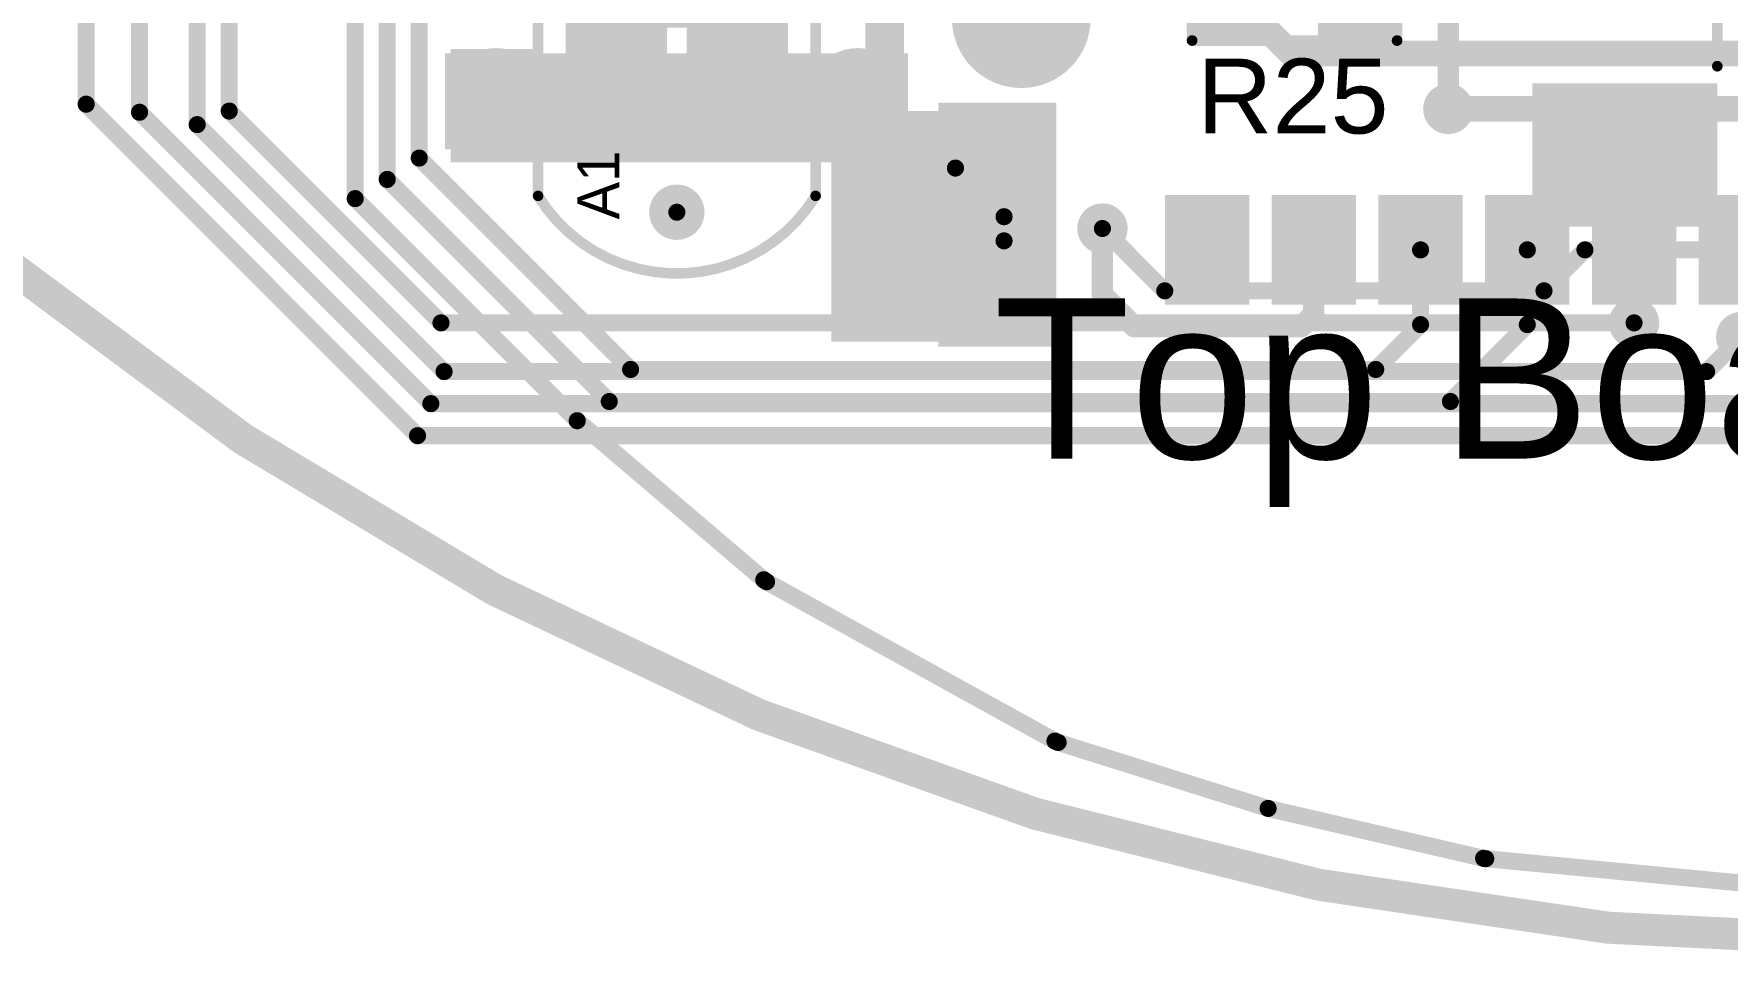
# Model space of a CAD drawing. Header units: millimetres. Extents: x -1.41 to 1.41, y -0.13 to 2.68.
# Drawn here: x -0.875 to -0.081, y -0.126 to 0.307 of the extents above; entities that cross this region are included whole.
import ezdxf

# ---------------------------------------------------------------- set-up
doc = ezdxf.new("R2010")
doc.units = ezdxf.units.MM
doc.header["$MEASUREMENT"] = 0
for name, color, linetype in [('BottomLayer', 5, 'Continuous'), ('BottomPaste', 16, 'Continuous'), ('BottomSolder', 6, 'Continuous'), ('Mechanical2', 216, 'Continuous'), ('MultiLayer', 9, 'Continuous'), ('PadHoleLayer', 156, 'Continuous'), ('TopLayer', 1, 'Continuous'), ('TopOverlay', 2, 'Continuous'), ('TopPaste', 8, 'Continuous'), ('TopSolder', 216, 'Continuous'), ('ViaHoleLayer', 16, 'Continuous')]:
    doc.layers.add(name, color=color, linetype=linetype)
doc.styles.add('Arial', font='arial.ttf', dxfattribs={"height": 0.2})

# ---------------------------------------------------------------- blocks, each defined once
blk = doc.blocks.new('TACTILE_SWITCH_13MM_ACTUATOR_8')
at = {"layer": 'TopLayer'}
for points in [[(-0.20669, 0.11811), (-0.12795, 0.11811), (-0.12795, 0.05906), (-0.20669, 0.05906)], [(0.12795, 0.11811), (0.20669, 0.11811), (0.20669, 0.05906), (0.12795, 0.05906)], [(-0.20669, -0.05906), (-0.12795, -0.05906), (-0.12795, -0.11811), (-0.20669, -0.11811)], [(0.12795, -0.05906), (0.20669, -0.05906), (0.20669, -0.11811), (0.12795, -0.11811)]]:
    blk.add_hatch(color=1, dxfattribs=at).paths.add_polyline_path(points)
at = {"layer": 'TopPaste'}
for points in [[(-0.20669, 0.11811), (-0.12795, 0.11811), (-0.12795, 0.05906), (-0.20669, 0.05906)], [(0.12795, 0.11811), (0.20669, 0.11811), (0.20669, 0.05906), (0.12795, 0.05906)], [(-0.20669, -0.05906), (-0.12795, -0.05906), (-0.12795, -0.11811), (-0.20669, -0.11811)], [(0.12795, -0.05906), (0.20669, -0.05906), (0.20669, -0.11811), (0.12795, -0.11811)]]:
    blk.add_hatch(color=8, dxfattribs=at).paths.add_polyline_path(points)
at = {"layer": 'TopSolder'}
for points in [[(-0.21069, 0.12211), (-0.12395, 0.12211), (-0.12395, 0.05506), (-0.21069, 0.05506)], [(0.12395, 0.12211), (0.21069, 0.12211), (0.21069, 0.05506), (0.12395, 0.05506)], [(-0.21069, -0.05506), (-0.12395, -0.05506), (-0.12395, -0.12211), (-0.21069, -0.12211)], [(0.12395, -0.05506), (0.21069, -0.05506), (0.21069, -0.12211), (0.12395, -0.12211)]]:
    blk.add_hatch(color=216, dxfattribs=at).paths.add_polyline_path(points)
at = {"layer": 'TopOverlay', "const_width": 0.005}
for points in [[(0.094, 0.121), (-0.09, 0.121)], [(-0.124, 0.047), (-0.124, -0.047)], [(0.124, 0.047), (0.124, -0.047)], [(0.094, -0.121), (-0.09, -0.121)]]:
    blk.add_lwpolyline(points, dxfattribs=at)
at = {"layer": 'TopOverlay', "const_width": 0.0025}
for points in [[(-0.09125, 0.121, 1), (-0.08875, 0.121, 1)], [(0.09275, 0.121, 1), (0.09525, 0.121, 1)], [(-0.12525, 0.047, 1), (-0.12275, 0.047, 1)], [(0.12275, 0.047, 1), (0.12525, 0.047, 1)], [(-0.12525, -0.047, 1), (-0.12275, -0.047, 1)], [(0.12275, -0.047, 1), (0.12525, -0.047, 1)], [(-0.09125, -0.121, 1), (-0.08875, -0.121, 1)], [(0.09275, -0.121, 1), (0.09525, -0.121, 1)]]:
    blk.add_lwpolyline(points, format="xyb", close=True, dxfattribs=at)
blk = doc.blocks.new('RES0603_9')
at = {"layer": 'TopLayer'}
for points in [[(-0.015, 0.0175), (-0.015, -0.0175), (-0.045, -0.0175), (-0.045, 0.0175)], [(0.045, 0.0175), (0.045, -0.0175), (0.015, -0.0175), (0.015, 0.0175)]]:
    blk.add_hatch(color=1, dxfattribs=at).paths.add_polyline_path(points)
at = {"layer": 'TopPaste'}
for points in [[(-0.015, 0.0175), (-0.015, -0.0175), (-0.045, -0.0175), (-0.045, 0.0175)], [(0.045, 0.0175), (0.045, -0.0175), (0.015, -0.0175), (0.015, 0.0175)]]:
    blk.add_hatch(color=8, dxfattribs=at).paths.add_polyline_path(points)
at = {"layer": 'TopSolder'}
for points in [[(-0.011, 0.0215), (-0.011, -0.0215), (-0.049, -0.0215), (-0.049, 0.0215)], [(0.049, 0.0215), (0.049, -0.0215), (0.011, -0.0215), (0.011, 0.0215)]]:
    blk.add_hatch(color=216, dxfattribs=at).paths.add_polyline_path(points)
at = {"layer": 'TopOverlay', "const_width": 0.005}
for points in [[(0.048, 0.021), (-0.048, 0.021)], [(-0.048, 0.021), (-0.048, -0.021)], [(0.048, 0.021), (0.048, -0.021)], [(0.048, -0.021), (-0.048, -0.021)]]:
    blk.add_lwpolyline(points, dxfattribs=at)
at = {"layer": 'TopOverlay', "const_width": 0.0025}
for points in [[(-0.04925, 0.021, 1), (-0.04675, 0.021, 1)], [(-0.04925, 0.021, 1), (-0.04675, 0.021, 1)], [(0.04675, 0.021, 1), (0.04925, 0.021, 1)], [(0.04675, 0.021, 1), (0.04925, 0.021, 1)], [(-0.04925, -0.021, 1), (-0.04675, -0.021, 1)], [(-0.04925, -0.021, 1), (-0.04675, -0.021, 1)], [(0.04675, -0.021, 1), (0.04925, -0.021, 1)], [(0.04675, -0.021, 1), (0.04925, -0.021, 1)]]:
    blk.add_lwpolyline(points, format="xyb", close=True, dxfattribs=at)
blk = doc.blocks.new('MC_318FB_44')
at = {"layer": 'BottomLayer'}
h = blk.add_hatch(color=5, dxfattribs=at)
edge = h.paths.add_edge_path()
edge.add_arc((-0.09449, 0.08465), 0.01969, 0, 360)
h = blk.add_hatch(color=5, dxfattribs=at)
edge = h.paths.add_edge_path()
edge.add_arc((0.09449, 0.08465), 0.01969, 0, 360)
h = blk.add_hatch(color=5, dxfattribs=at)
edge = h.paths.add_edge_path()
edge.add_arc((-0.09449, -0.08465), 0.01969, 0, 360)
h = blk.add_hatch(color=5, dxfattribs=at)
edge = h.paths.add_edge_path()
edge.add_arc((0.09449, -0.08465), 0.01969, 0, 360)
at = {"layer": 'BottomSolder'}
h = blk.add_hatch(color=6, dxfattribs=at)
edge = h.paths.add_edge_path()
edge.add_arc((-0.09449, 0.08465), 0.02369, 0, 360)
h = blk.add_hatch(color=6, dxfattribs=at)
edge = h.paths.add_edge_path()
edge.add_arc((0.09449, 0.08465), 0.02369, 0, 360)
h = blk.add_hatch(color=6, dxfattribs=at)
edge = h.paths.add_edge_path()
edge.add_arc((-0.14764, 0), 0.004, 0, 360)
h = blk.add_hatch(color=6, dxfattribs=at)
edge = h.paths.add_edge_path()
edge.add_arc((0.14764, 0), 0.004, 0, 360)
h = blk.add_hatch(color=6, dxfattribs=at)
edge = h.paths.add_edge_path()
edge.add_arc((-0.09449, -0.08465), 0.02369, 0, 360)
h = blk.add_hatch(color=6, dxfattribs=at)
edge = h.paths.add_edge_path()
edge.add_arc((0.09449, -0.08465), 0.02369, 0, 360)
at = {"layer": 'MultiLayer'}
h = blk.add_hatch(color=9, dxfattribs=at)
edge = h.paths.add_edge_path()
edge.add_arc((-0.09449, 0.08465), 0.01969, 0, 360)
h = blk.add_hatch(color=9, dxfattribs=at)
edge = h.paths.add_edge_path()
edge.add_arc((0.09449, 0.08465), 0.01969, 0, 360)
h = blk.add_hatch(color=9, dxfattribs=at)
edge = h.paths.add_edge_path()
edge.add_arc((-0.09449, -0.08465), 0.01969, 0, 360)
h = blk.add_hatch(color=9, dxfattribs=at)
edge = h.paths.add_edge_path()
edge.add_arc((0.09449, -0.08465), 0.01969, 0, 360)
at = {"layer": 'PadHoleLayer'}
h = blk.add_hatch(color=156, dxfattribs=at)
edge = h.paths.add_edge_path()
edge.add_arc((-0.09449, 0.08465), 0.01378, 0, 360)
h = blk.add_hatch(color=156, dxfattribs=at)
edge = h.paths.add_edge_path()
edge.add_arc((0.09449, 0.08465), 0.01378, 0, 360)
h = blk.add_hatch(color=156, dxfattribs=at)
edge = h.paths.add_edge_path()
edge.add_arc((-0.14764, 0), 0.01299, 0, 360)
h = blk.add_hatch(color=156, dxfattribs=at)
edge = h.paths.add_edge_path()
edge.add_arc((0.13937, 0), 0.01142, 90, 270)
edge.add_line((0.13937, -0.01142), (0.15591, -0.01142))
edge.add_arc((0.15591, 0), 0.01142, 270, 450)
edge.add_line((0.15591, 0.01142), (0.13937, 0.01142))
h = blk.add_hatch(color=156, dxfattribs=at)
edge = h.paths.add_edge_path()
edge.add_arc((-0.09449, -0.08465), 0.01378, 0, 360)
h = blk.add_hatch(color=156, dxfattribs=at)
edge = h.paths.add_edge_path()
edge.add_arc((0.09449, -0.08465), 0.01378, 0, 360)
at = {"layer": 'TopLayer'}
h = blk.add_hatch(color=1, dxfattribs=at)
edge = h.paths.add_edge_path()
edge.add_arc((-0.09449, 0.08465), 0.01969, 0, 360)
h = blk.add_hatch(color=1, dxfattribs=at)
edge = h.paths.add_edge_path()
edge.add_arc((0.09449, 0.08465), 0.01969, 0, 360)
for points in [[(-0.11417, 0.04803), (-0.10236, 0.04803), (-0.10236, 0.00866), (-0.11417, 0.00866)], [(-0.09449, 0.04803), (-0.08268, 0.04803), (-0.08268, 0.00866), (-0.09449, 0.00866)], [(-0.0748, 0.04803), (-0.06299, 0.04803), (-0.06299, 0.00866), (-0.0748, 0.00866)], [(-0.05512, 0.04803), (-0.04331, 0.04803), (-0.04331, 0.00866), (-0.05512, 0.00866)], [(-0.03543, 0.04803), (-0.02362, 0.04803), (-0.02362, 0.00866), (-0.03543, 0.00866)], [(-0.01575, 0.04803), (-0.00394, 0.04803), (-0.00394, 0.00866), (-0.01575, 0.00866)], [(0.00394, 0.04803), (0.01575, 0.04803), (0.01575, 0.00866), (0.00394, 0.00866)], [(0.02362, 0.04803), (0.03543, 0.04803), (0.03543, 0.00866), (0.02362, 0.00866)], [(0.04331, 0.04803), (0.05512, 0.04803), (0.05512, 0.00866), (0.04331, 0.00866)], [(0.06299, 0.04803), (0.0748, 0.04803), (0.0748, 0.00866), (0.06299, 0.00866)], [(0.08268, 0.04803), (0.09449, 0.04803), (0.09449, 0.00866), (0.08268, 0.00866)], [(0.10236, 0.04803), (0.11417, 0.04803), (0.11417, 0.00866), (0.10236, 0.00866)], [(-0.11417, -0.00866), (-0.10236, -0.00866), (-0.10236, -0.04803), (-0.11417, -0.04803)], [(-0.09449, -0.00866), (-0.08268, -0.00866), (-0.08268, -0.04803), (-0.09449, -0.04803)], [(-0.0748, -0.00866), (-0.06299, -0.00866), (-0.06299, -0.04803), (-0.0748, -0.04803)], [(-0.05512, -0.00866), (-0.04331, -0.00866), (-0.04331, -0.04803), (-0.05512, -0.04803)], [(-0.03543, -0.00866), (-0.02362, -0.00866), (-0.02362, -0.04803), (-0.03543, -0.04803)], [(-0.01575, -0.00866), (-0.00394, -0.00866), (-0.00394, -0.04803), (-0.01575, -0.04803)], [(0.00394, -0.00866), (0.01575, -0.00866), (0.01575, -0.04803), (0.00394, -0.04803)], [(0.02362, -0.00866), (0.03543, -0.00866), (0.03543, -0.04803), (0.02362, -0.04803)], [(0.04331, -0.00866), (0.05512, -0.00866), (0.05512, -0.04803), (0.04331, -0.04803)], [(0.06299, -0.00866), (0.0748, -0.00866), (0.0748, -0.04803), (0.06299, -0.04803)], [(0.08268, -0.00866), (0.09449, -0.00866), (0.09449, -0.04803), (0.08268, -0.04803)], [(0.10236, -0.00866), (0.11417, -0.00866), (0.11417, -0.04803), (0.10236, -0.04803)]]:
    blk.add_hatch(color=1, dxfattribs=at).paths.add_polyline_path(points)
h = blk.add_hatch(color=1, dxfattribs=at)
edge = h.paths.add_edge_path()
edge.add_arc((-0.09449, -0.08465), 0.01969, 0, 360)
h = blk.add_hatch(color=1, dxfattribs=at)
edge = h.paths.add_edge_path()
edge.add_arc((0.09449, -0.08465), 0.01969, 0, 360)
at = {"layer": 'TopPaste'}
for points in [[(-0.11417, 0.04803), (-0.10236, 0.04803), (-0.10236, 0.00866), (-0.11417, 0.00866)], [(-0.09449, 0.04803), (-0.08268, 0.04803), (-0.08268, 0.00866), (-0.09449, 0.00866)], [(-0.0748, 0.04803), (-0.06299, 0.04803), (-0.06299, 0.00866), (-0.0748, 0.00866)], [(-0.05512, 0.04803), (-0.04331, 0.04803), (-0.04331, 0.00866), (-0.05512, 0.00866)], [(-0.03543, 0.04803), (-0.02362, 0.04803), (-0.02362, 0.00866), (-0.03543, 0.00866)], [(-0.01575, 0.04803), (-0.00394, 0.04803), (-0.00394, 0.00866), (-0.01575, 0.00866)], [(0.00394, 0.04803), (0.01575, 0.04803), (0.01575, 0.00866), (0.00394, 0.00866)], [(0.02362, 0.04803), (0.03543, 0.04803), (0.03543, 0.00866), (0.02362, 0.00866)], [(0.04331, 0.04803), (0.05512, 0.04803), (0.05512, 0.00866), (0.04331, 0.00866)], [(0.06299, 0.04803), (0.0748, 0.04803), (0.0748, 0.00866), (0.06299, 0.00866)], [(0.08268, 0.04803), (0.09449, 0.04803), (0.09449, 0.00866), (0.08268, 0.00866)], [(0.10236, 0.04803), (0.11417, 0.04803), (0.11417, 0.00866), (0.10236, 0.00866)], [(-0.11417, -0.00866), (-0.10236, -0.00866), (-0.10236, -0.04803), (-0.11417, -0.04803)], [(-0.09449, -0.00866), (-0.08268, -0.00866), (-0.08268, -0.04803), (-0.09449, -0.04803)], [(-0.0748, -0.00866), (-0.06299, -0.00866), (-0.06299, -0.04803), (-0.0748, -0.04803)], [(-0.05512, -0.00866), (-0.04331, -0.00866), (-0.04331, -0.04803), (-0.05512, -0.04803)], [(-0.03543, -0.00866), (-0.02362, -0.00866), (-0.02362, -0.04803), (-0.03543, -0.04803)], [(-0.01575, -0.00866), (-0.00394, -0.00866), (-0.00394, -0.04803), (-0.01575, -0.04803)], [(0.00394, -0.00866), (0.01575, -0.00866), (0.01575, -0.04803), (0.00394, -0.04803)], [(0.02362, -0.00866), (0.03543, -0.00866), (0.03543, -0.04803), (0.02362, -0.04803)], [(0.04331, -0.00866), (0.05512, -0.00866), (0.05512, -0.04803), (0.04331, -0.04803)], [(0.06299, -0.00866), (0.0748, -0.00866), (0.0748, -0.04803), (0.06299, -0.04803)], [(0.08268, -0.00866), (0.09449, -0.00866), (0.09449, -0.04803), (0.08268, -0.04803)], [(0.10236, -0.00866), (0.11417, -0.00866), (0.11417, -0.04803), (0.10236, -0.04803)]]:
    blk.add_hatch(color=8, dxfattribs=at).paths.add_polyline_path(points)
at = {"layer": 'TopSolder'}
h = blk.add_hatch(color=216, dxfattribs=at)
edge = h.paths.add_edge_path()
edge.add_arc((-0.09449, 0.08465), 0.02369, 0, 360)
h = blk.add_hatch(color=216, dxfattribs=at)
edge = h.paths.add_edge_path()
edge.add_arc((0.09449, 0.08465), 0.02369, 0, 360)
for points in [[(-0.11817, 0.05203), (-0.09836, 0.05203), (-0.09836, 0.00466), (-0.11817, 0.00466)], [(-0.09849, 0.05203), (-0.07868, 0.05203), (-0.07868, 0.00466), (-0.09849, 0.00466)], [(-0.0788, 0.05203), (-0.05899, 0.05203), (-0.05899, 0.00466), (-0.0788, 0.00466)], [(-0.05912, 0.05203), (-0.03931, 0.05203), (-0.03931, 0.00466), (-0.05912, 0.00466)], [(-0.03943, 0.05203), (-0.01962, 0.05203), (-0.01962, 0.00466), (-0.03943, 0.00466)], [(-0.01975, 0.05203), (0.00006, 0.05203), (0.00006, 0.00466), (-0.01975, 0.00466)], [(-0.00006, 0.05203), (0.01975, 0.05203), (0.01975, 0.00466), (-0.00006, 0.00466)], [(0.01962, 0.05203), (0.03943, 0.05203), (0.03943, 0.00466), (0.01962, 0.00466)], [(0.03931, 0.05203), (0.05912, 0.05203), (0.05912, 0.00466), (0.03931, 0.00466)], [(0.05899, 0.05203), (0.0788, 0.05203), (0.0788, 0.00466), (0.05899, 0.00466)], [(0.07868, 0.05203), (0.09849, 0.05203), (0.09849, 0.00466), (0.07868, 0.00466)], [(0.09836, 0.05203), (0.11817, 0.05203), (0.11817, 0.00466), (0.09836, 0.00466)], [(-0.11817, -0.00466), (-0.09836, -0.00466), (-0.09836, -0.05203), (-0.11817, -0.05203)], [(-0.09849, -0.00466), (-0.07868, -0.00466), (-0.07868, -0.05203), (-0.09849, -0.05203)], [(-0.0788, -0.00466), (-0.05899, -0.00466), (-0.05899, -0.05203), (-0.0788, -0.05203)], [(-0.05912, -0.00466), (-0.03931, -0.00466), (-0.03931, -0.05203), (-0.05912, -0.05203)], [(-0.03943, -0.00466), (-0.01962, -0.00466), (-0.01962, -0.05203), (-0.03943, -0.05203)], [(-0.01975, -0.00466), (0.00006, -0.00466), (0.00006, -0.05203), (-0.01975, -0.05203)], [(-0.00006, -0.00466), (0.01975, -0.00466), (0.01975, -0.05203), (-0.00006, -0.05203)], [(0.01962, -0.00466), (0.03943, -0.00466), (0.03943, -0.05203), (0.01962, -0.05203)], [(0.03931, -0.00466), (0.05912, -0.00466), (0.05912, -0.05203), (0.03931, -0.05203)], [(0.05899, -0.00466), (0.0788, -0.00466), (0.0788, -0.05203), (0.05899, -0.05203)], [(0.07868, -0.00466), (0.09849, -0.00466), (0.09849, -0.05203), (0.07868, -0.05203)], [(0.09836, -0.00466), (0.11817, -0.00466), (0.11817, -0.05203), (0.09836, -0.05203)]]:
    blk.add_hatch(color=216, dxfattribs=at).paths.add_polyline_path(points)
h = blk.add_hatch(color=216, dxfattribs=at)
edge = h.paths.add_edge_path()
edge.add_arc((-0.14764, 0), 0.004, 0, 360)
h = blk.add_hatch(color=216, dxfattribs=at)
edge = h.paths.add_edge_path()
edge.add_arc((0.14764, 0), 0.004, 0, 360)
h = blk.add_hatch(color=216, dxfattribs=at)
edge = h.paths.add_edge_path()
edge.add_arc((-0.09449, -0.08465), 0.02369, 0, 360)
h = blk.add_hatch(color=216, dxfattribs=at)
edge = h.paths.add_edge_path()
edge.add_arc((0.09449, -0.08465), 0.02369, 0, 360)
at = {"layer": 'TopOverlay', "const_width": 0.00492}
for points in [[(-0.14, -0.065, -0.558791), (-0.14, 0.065)], [(0.145, 0.065, -0.523952), (0.145, -0.065)]]:
    blk.add_lwpolyline(points, format="xyb", dxfattribs=at)
for points in [[(-0.14, 0.06501), (0.145, 0.06501)], [(-0.14, -0.06499), (0.145, -0.06499)]]:
    blk.add_lwpolyline(points, dxfattribs=at)
at = {"layer": 'TopOverlay', "const_width": 0.00246}
for points in [[(-0.14123, 0.06501, 1), (-0.13877, 0.06501, 1)], [(-0.14123, 0.065, 1), (-0.13877, 0.065, 1)], [(0.14377, 0.06501, 1), (0.14623, 0.06501, 1)], [(0.14377, 0.065, 1), (0.14623, 0.065, 1)], [(-0.14123, -0.06499, 1), (-0.13877, -0.06499, 1)], [(-0.14123, -0.065, 1), (-0.13877, -0.065, 1)], [(0.14377, -0.06499, 1), (0.14623, -0.06499, 1)], [(0.14377, -0.065, 1), (0.14623, -0.065, 1)]]:
    blk.add_lwpolyline(points, format="xyb", close=True, dxfattribs=at)
at = {"layer": 'TopOverlay'}
for s, p in [('A1', (-0.151, 0.027)), ('B1', (0.126, -0.04))]:
    blk.add_text(s, height=0.019685, dxfattribs=at).set_placement(p)
blk = doc.blocks.new('M55_7012642R_B_124')
at = {"layer": 'BottomLayer'}
for points in [[(0.37461, 0.14961), (0.42185, 0.14961), (0.42185, 0.04331), (0.37461, 0.04331)], [(0.06575, 0.08661), (0.03425, 0.08661), (0.03425, 0.12992), (0.06575, 0.12992)], [(0.11575, 0.08661), (0.08425, 0.08661), (0.08425, 0.12992), (0.11575, 0.12992)], [(0.16575, 0.08661), (0.13425, 0.08661), (0.13425, 0.12992), (0.16575, 0.12992)], [(0.21575, 0.08661), (0.18425, 0.08661), (0.18425, 0.12992), (0.21575, 0.12992)], [(0.26575, 0.08661), (0.23425, 0.08661), (0.23425, 0.12992), (0.26575, 0.12992)], [(0.31575, 0.08661), (0.28425, 0.08661), (0.28425, 0.12992), (0.31575, 0.12992)]]:
    blk.add_hatch(color=5, dxfattribs=at).paths.add_polyline_path(points)
at = {"layer": 'BottomPaste'}
for points in [[(0.37461, 0.14961), (0.42185, 0.14961), (0.42185, 0.04331), (0.37461, 0.04331)], [(0.06575, 0.08661), (0.03425, 0.08661), (0.03425, 0.12992), (0.06575, 0.12992)], [(0.11575, 0.08661), (0.08425, 0.08661), (0.08425, 0.12992), (0.11575, 0.12992)], [(0.16575, 0.08661), (0.13425, 0.08661), (0.13425, 0.12992), (0.16575, 0.12992)], [(0.21575, 0.08661), (0.18425, 0.08661), (0.18425, 0.12992), (0.21575, 0.12992)], [(0.26575, 0.08661), (0.23425, 0.08661), (0.23425, 0.12992), (0.26575, 0.12992)], [(0.31575, 0.08661), (0.28425, 0.08661), (0.28425, 0.12992), (0.31575, 0.12992)]]:
    blk.add_hatch(color=16, dxfattribs=at).paths.add_polyline_path(points)
at = {"layer": 'BottomSolder'}
for points in [[(0.37061, 0.15361), (0.42585, 0.15361), (0.42585, 0.03931), (0.37061, 0.03931)], [(0.06975, 0.08261), (0.03025, 0.08261), (0.03025, 0.13392), (0.06975, 0.13392)], [(0.11975, 0.08261), (0.08025, 0.08261), (0.08025, 0.13392), (0.11975, 0.13392)], [(0.16975, 0.08261), (0.13025, 0.08261), (0.13025, 0.13392), (0.16975, 0.13392)], [(0.21975, 0.08261), (0.18025, 0.08261), (0.18025, 0.13392), (0.21975, 0.13392)], [(0.26975, 0.08261), (0.23025, 0.08261), (0.23025, 0.13392), (0.26975, 0.13392)], [(0.31975, 0.08261), (0.28025, 0.08261), (0.28025, 0.13392), (0.31975, 0.13392)]]:
    blk.add_hatch(color=6, dxfattribs=at).paths.add_polyline_path(points)
at = {"layer": 'PadHoleLayer'}
h = blk.add_hatch(color=156, dxfattribs=at)
edge = h.paths.add_edge_path()
edge.add_arc((0.38701, 0), 0.03248, 0, 360)
blk = doc.blocks.new('RES0603_B_134')
at = {"layer": 'BottomLayer'}
for points in [[(-0.045, -0.0175), (-0.045, 0.0175), (-0.015, 0.0175), (-0.015, -0.0175)], [(0.015, -0.0175), (0.015, 0.0175), (0.045, 0.0175), (0.045, -0.0175)]]:
    blk.add_hatch(color=5, dxfattribs=at).paths.add_polyline_path(points)
at = {"layer": 'BottomPaste'}
for points in [[(-0.045, -0.0175), (-0.045, 0.0175), (-0.015, 0.0175), (-0.015, -0.0175)], [(0.015, -0.0175), (0.015, 0.0175), (0.045, 0.0175), (0.045, -0.0175)]]:
    blk.add_hatch(color=16, dxfattribs=at).paths.add_polyline_path(points)
at = {"layer": 'BottomSolder'}
for points in [[(-0.049, -0.0215), (-0.049, 0.0215), (-0.011, 0.0215), (-0.011, -0.0215)], [(0.011, -0.0215), (0.011, 0.0215), (0.049, 0.0215), (0.049, -0.0215)]]:
    blk.add_hatch(color=6, dxfattribs=at).paths.add_polyline_path(points)

msp = doc.modelspace()

# ---------------------------------------------------------------- hatches: boundary and pattern name
at = {"layer": 'BottomLayer'}
for points in [[(-0.682, 0.253), (-0.465, 0.253), (-0.465, 0.298), (-0.682, 0.298)], [(-0.476, 0.163), (-0.4, 0.163), (-0.4, 0.271), (-0.476, 0.271)], [(-0.501, 0.163), (-0.466, 0.163), (-0.466, 0.255), (-0.501, 0.255)]]:
    msp.add_hatch(color=5, dxfattribs=at).paths.add_polyline_path(points)
h = msp.add_hatch(color=5, dxfattribs=at)
edge = h.paths.add_edge_path()
edge.add_arc((-0.212, 0.272), 0.01181, 0, 360)
h = msp.add_hatch(color=5, dxfattribs=at)
edge = h.paths.add_edge_path()
edge.add_arc((-0.374, 0.216), 0.01181, 0, 360)
h = msp.add_hatch(color=5, dxfattribs=at)
edge = h.paths.add_edge_path()
edge.add_arc((-0.326, 0.21), 0.01181, 0, 360)
h = msp.add_hatch(color=5, dxfattribs=at)
edge = h.paths.add_edge_path()
edge.add_arc((-0.125, 0.17181), 0.01181, 0, 360)
h = msp.add_hatch(color=5, dxfattribs=at)
edge = h.paths.add_edge_path()
edge.add_arc((-0.07481, 0.16519), 0.01181, 0, 360)
at = {"layer": 'BottomSolder'}
h = msp.add_hatch(color=6, dxfattribs=at)
edge = h.paths.add_edge_path()
edge.add_arc((-0.212, 0.272), 0.00591, 0, 360)
h = msp.add_hatch(color=6, dxfattribs=at)
edge = h.paths.add_edge_path()
edge.add_arc((-0.374, 0.216), 0.00591, 0, 360)
h = msp.add_hatch(color=6, dxfattribs=at)
edge = h.paths.add_edge_path()
edge.add_arc((-0.326, 0.21), 0.00591, 0, 360)
h = msp.add_hatch(color=6, dxfattribs=at)
edge = h.paths.add_edge_path()
edge.add_arc((-0.125, 0.17181), 0.00591, 0, 360)
at = {"layer": 'TopLayer'}
for points in [[(-0.67929, 0.247), (-0.63829, 0.247), (-0.63829, 0.3), (-0.67929, 0.3)], [(-0.676, 0.247), (-0.63829, 0.247), (-0.63829, 0.298), (-0.676, 0.298)], [(-0.51, 0.251), (-0.469, 0.251), (-0.469, 0.298), (-0.51, 0.298)], [(-0.676, 0.247), (-0.469, 0.247), (-0.469, 0.269), (-0.676, 0.269)]]:
    msp.add_hatch(color=1, dxfattribs=at).paths.add_polyline_path(points)
h = msp.add_hatch(color=1, dxfattribs=at)
edge = h.paths.add_edge_path()
edge.add_arc((-0.212, 0.272), 0.01181, 0, 360)
h = msp.add_hatch(color=1, dxfattribs=at)
edge = h.paths.add_edge_path()
edge.add_arc((-0.374, 0.216), 0.01181, 0, 360)
h = msp.add_hatch(color=1, dxfattribs=at)
edge = h.paths.add_edge_path()
edge.add_arc((-0.326, 0.21), 0.01181, 0, 360)
h = msp.add_hatch(color=1, dxfattribs=at)
edge = h.paths.add_edge_path()
edge.add_arc((-0.125, 0.17181), 0.01181, 0, 360)
h = msp.add_hatch(color=1, dxfattribs=at)
edge = h.paths.add_edge_path()
edge.add_arc((-0.07481, 0.16519), 0.01181, 0, 360)
at = {"layer": 'TopSolder'}
h = msp.add_hatch(color=216, dxfattribs=at)
edge = h.paths.add_edge_path()
edge.add_arc((-0.212, 0.272), 0.00591, 0, 360)
h = msp.add_hatch(color=216, dxfattribs=at)
edge = h.paths.add_edge_path()
edge.add_arc((-0.374, 0.216), 0.00591, 0, 360)
h = msp.add_hatch(color=216, dxfattribs=at)
edge = h.paths.add_edge_path()
edge.add_arc((-0.326, 0.21), 0.00591, 0, 360)
h = msp.add_hatch(color=216, dxfattribs=at)
edge = h.paths.add_edge_path()
edge.add_arc((-0.125, 0.17181), 0.00591, 0, 360)
at = {"layer": 'ViaHoleLayer'}
h = msp.add_hatch(color=16, dxfattribs=at)
edge = h.paths.add_edge_path()
edge.add_arc((-0.212, 0.272), 0.00591, 0, 360)
h = msp.add_hatch(color=16, dxfattribs=at)
edge = h.paths.add_edge_path()
edge.add_arc((-0.374, 0.216), 0.00591, 0, 360)
h = msp.add_hatch(color=16, dxfattribs=at)
edge = h.paths.add_edge_path()
edge.add_arc((-0.326, 0.21), 0.00591, 0, 360)
h = msp.add_hatch(color=16, dxfattribs=at)
edge = h.paths.add_edge_path()
edge.add_arc((-0.125, 0.17181), 0.00591, 0, 360)

# ---------------------------------------------------------------- linework, layer by layer
at = {"layer": 'BottomLayer'}
for points, const_width in [([(-0.724, 0.23), (-0.724, 0.62)], 0.008), ([(-0.368, 0.38025), (-0.28575, 0.298)], 0.012), ([(-0.709, 0.239), (-0.709, 0.371)], 0.008), ([(-0.476, 0.292), (-0.476, 0.334)], 0.018), ([(-0.694, 0.249), (-0.694, 0.322)], 0.008), ([(-0.28575, 0.298), (0.123, 0.298)], 0.012), ([(-0.212, 0.272), (0.254, 0.272)], 0.012), ([(-0.694, 0.249), (-0.595, 0.15)], 0.008), ([(-0.44285, 0.2443), (-0.42009, 0.22153)], 0.008), ([(-0.709, 0.239), (-0.605, 0.135)], 0.008), ([(-0.724, 0.23), (-0.62, 0.126)], 0.008), ([(-0.42009, 0.21022), (-0.42009, 0.22153)], 0.008), ([(-0.374, 0.185), (-0.374, 0.216)], 0.01), ([(-0.275, 0.17586), (-0.275, 0.20599)], 0.01), ([(-0.225, 0.171), (-0.225, 0.20599)], 0.008), ([(-0.175, 0.171), (-0.175, 0.20599)], 0.008), ([(-0.125, 0.17181), (-0.125, 0.20599)], 0.012), ([(-0.374, 0.185), (-0.359, 0.17)], 0.01), ([(-0.359, 0.17), (-0.28086, 0.17)], 0.01), ([(-0.28086, 0.17), (-0.275, 0.17586)], 0.01), ([(-0.246, 0.15), (-0.225, 0.171)], 0.008), ([(-0.211, 0.135), (-0.175, 0.171)], 0.008), ([(-0.595, 0.15), (-0.246, 0.15)], 0.008), ([(-0.605, 0.135), (-0.211, 0.135)], 0.008), ([(-0.62, 0.126), (-0.53261, 0.05152)], 0.008), ([(-0.53261, 0.05152), (-0.53259, 0.0515)], 0.008), ([(-0.53132, 0.05063), (-0.39623, -0.02397)], 0.008), ([(-0.39623, -0.02397), (-0.39621, -0.02398)], 0.008), ([(-0.39474, -0.02461), (-0.29641, -0.05552)], 0.008), ([(-0.29641, -0.05552), (-0.19548, -0.07889)], 0.008), ([(-0.19451, -0.07905), (-0.19447, -0.07905)], 0.008), ([(-0.19447, -0.07905), (-0.03758, -0.094)], 0.008)]:
    msp.add_lwpolyline(points, dxfattribs=dict(at, const_width=const_width))
for points, const_width in [([(-0.28875, 0.298, 1), (-0.28275, 0.298, 1)], 0.006), ([(-0.28875, 0.298, 1), (-0.28275, 0.298, 1)], 0.006), ([(-0.4805, 0.292, 1), (-0.4715, 0.292, 1)], 0.009), ([(-0.215, 0.272, 1), (-0.209, 0.272, 1)], 0.006), ([(-0.696, 0.249, 1), (-0.692, 0.249, 1)], 0.004), ([(-0.696, 0.249, 1), (-0.692, 0.249, 1)], 0.004), ([(-0.44485, 0.2443, 1), (-0.44085, 0.2443, 1)], 0.004), ([(-0.711, 0.239, 1), (-0.707, 0.239, 1)], 0.004), ([(-0.711, 0.239, 1), (-0.707, 0.239, 1)], 0.004), ([(-0.726, 0.23, 1), (-0.722, 0.23, 1)], 0.004), ([(-0.726, 0.23, 1), (-0.722, 0.23, 1)], 0.004), ([(-0.42209, 0.22153, 1), (-0.41809, 0.22153, 1)], 0.004), ([(-0.42209, 0.22153, 1), (-0.41809, 0.22153, 1)], 0.004), ([(-0.42209, 0.21022, 1), (-0.41809, 0.21022, 1)], 0.004), ([(-0.3765, 0.216, 1), (-0.3715, 0.216, 1)], 0.005), ([(-0.2775, 0.20599, 1), (-0.2725, 0.20599, 1)], 0.005), ([(-0.227, 0.20599, 1), (-0.223, 0.20599, 1)], 0.004), ([(-0.177, 0.20599, 1), (-0.173, 0.20599, 1)], 0.004), ([(-0.128, 0.20599, 1), (-0.122, 0.20599, 1)], 0.006), ([(-0.3765, 0.185, 1), (-0.3715, 0.185, 1)], 0.005), ([(-0.3765, 0.185, 1), (-0.3715, 0.185, 1)], 0.005), ([(-0.3615, 0.17, 1), (-0.3565, 0.17, 1)], 0.005), ([(-0.3615, 0.17, 1), (-0.3565, 0.17, 1)], 0.005), ([(-0.28336, 0.17, 1), (-0.27836, 0.17, 1)], 0.005), ([(-0.28336, 0.17, 1), (-0.27836, 0.17, 1)], 0.005), ([(-0.2775, 0.17586, 1), (-0.2725, 0.17586, 1)], 0.005), ([(-0.2775, 0.17586, 1), (-0.2725, 0.17586, 1)], 0.005), ([(-0.227, 0.171, 1), (-0.223, 0.171, 1)], 0.004), ([(-0.227, 0.171, 1), (-0.223, 0.171, 1)], 0.004), ([(-0.177, 0.171, 1), (-0.173, 0.171, 1)], 0.004), ([(-0.177, 0.171, 1), (-0.173, 0.171, 1)], 0.004), ([(-0.128, 0.17181, 1), (-0.122, 0.17181, 1)], 0.006), ([(-0.597, 0.15, 1), (-0.593, 0.15, 1)], 0.004), ([(-0.597, 0.15, 1), (-0.593, 0.15, 1)], 0.004), ([(-0.248, 0.15, 1), (-0.244, 0.15, 1)], 0.004), ([(-0.248, 0.15, 1), (-0.244, 0.15, 1)], 0.004), ([(-0.607, 0.135, 1), (-0.603, 0.135, 1)], 0.004), ([(-0.607, 0.135, 1), (-0.603, 0.135, 1)], 0.004), ([(-0.213, 0.135, 1), (-0.209, 0.135, 1)], 0.004), ([(-0.213, 0.135, 1), (-0.209, 0.135, 1)], 0.004), ([(-0.622, 0.126, 1), (-0.618, 0.126, 1)], 0.004), ([(-0.622, 0.126, 1), (-0.618, 0.126, 1)], 0.004), ([(-0.53461, 0.05152, 1), (-0.53061, 0.05152, 1)], 0.004), ([(-0.53461, 0.05152, 1), (-0.53061, 0.05152, 1)], 0.004), ([(-0.53459, 0.0515, 1), (-0.53059, 0.0515, 1)], 0.004), ([(-0.53459, 0.0515, 1), (-0.53059, 0.0515, 1)], 0.004), ([(-0.53332, 0.05063, 1), (-0.52932, 0.05063, 1)], 0.004), ([(-0.53332, 0.05063, 1), (-0.52932, 0.05063, 1)], 0.004), ([(-0.39823, -0.02397, 1), (-0.39423, -0.02397, 1)], 0.004), ([(-0.39823, -0.02397, 1), (-0.39423, -0.02397, 1)], 0.004), ([(-0.39821, -0.02398, 1), (-0.39421, -0.02398, 1)], 0.004), ([(-0.39821, -0.02398, 1), (-0.39421, -0.02398, 1)], 0.004), ([(-0.39674, -0.02461, 1), (-0.39274, -0.02461, 1)], 0.004), ([(-0.39674, -0.02461, 1), (-0.39274, -0.02461, 1)], 0.004), ([(-0.29841, -0.05552, 1), (-0.29441, -0.05552, 1)], 0.004), ([(-0.29841, -0.05552, 1), (-0.29441, -0.05552, 1)], 0.004), ([(-0.19748, -0.07889, 1), (-0.19348, -0.07889, 1)], 0.004), ([(-0.19748, -0.07889, 1), (-0.19348, -0.07889, 1)], 0.004), ([(-0.19651, -0.07905, 1), (-0.19251, -0.07905, 1)], 0.004), ([(-0.19651, -0.07905, 1), (-0.19251, -0.07905, 1)], 0.004), ([(-0.19647, -0.07905, 1), (-0.19247, -0.07905, 1)], 0.004), ([(-0.19647, -0.07905, 1), (-0.19247, -0.07905, 1)], 0.004)]:
    msp.add_lwpolyline(points, format="xyb", close=True, dxfattribs=dict(at, const_width=const_width))
at = {"layer": 'BottomLayer', "const_width": 0.008}
for points in [[(-0.53132, 0.05063, -0.048287), (-0.53259, 0.0515)], [(-0.39474, -0.02461, -0.049911), (-0.39621, -0.02398)], [(-0.19451, -0.07905, -0.03078), (-0.19548, -0.07889)]]:
    msp.add_lwpolyline(points, format="xyb", dxfattribs=at)
at = {"layer": 'Mechanical2', "const_width": 0.015}
msp.add_lwpolyline([(1.39764, 1.27953, 1), (-1.39764, 1.27953, 1)], format="xyb", close=True, dxfattribs=at)
at = {"layer": 'TopLayer'}
for points, const_width in [([(-0.783, 0.271), (-0.783, 0.533)], 0.008), ([(-0.798, 0.26464), (-0.798, 0.525)], 0.008), ([(-0.825, 0.27043), (-0.825, 0.404)], 0.008), ([(-0.85, 0.27421), (-0.85, 0.377)], 0.008), ([(-0.212, 0.272), (-0.212, 0.32281)], 0.01), ([(-0.66095, 0.2749), (-0.656, 0.26995)], 0.022), ([(-0.85, 0.27421), (-0.69479, 0.119)], 0.008), ([(-0.656, 0.262), (-0.656, 0.26995)], 0.022), ([(-0.825, 0.27043), (-0.68857, 0.134)], 0.008), ([(-0.783, 0.271), (-0.68381, 0.17181)], 0.008), ([(-0.798, 0.26464), (-0.68236, 0.149)], 0.008), ([(-0.374, 0.216), (-0.34481, 0.18681)], 0.008), ([(-0.16719, 0.18681), (-0.148, 0.206)], 0.008), ([(-0.148, 0.206), (0.40516, 0.206)], 0.008), ([(-0.34481, 0.18681), (-0.16719, 0.18681)], 0.008), ([(-0.68381, 0.17181), (-0.125, 0.17181)], 0.008), ([(-0.091, 0.149), (-0.07481, 0.16519)], 0.008), ([(-0.68236, 0.149), (-0.091, 0.149)], 0.008), ([(-0.68857, 0.134), (-0.069, 0.134)], 0.008), ([(-0.69479, 0.119), (-0.06279, 0.119)], 0.008)]:
    msp.add_lwpolyline(points, dxfattribs=dict(at, const_width=const_width))
for points, const_width in [([(-0.66645, 0.2749, 1), (-0.65545, 0.2749, 1)], 0.011), ([(-0.852, 0.27421, 1), (-0.848, 0.27421, 1)], 0.004), ([(-0.852, 0.27421, 1), (-0.848, 0.27421, 1)], 0.004), ([(-0.6615, 0.26995, 1), (-0.6505, 0.26995, 1)], 0.011), ([(-0.6615, 0.26995, 1), (-0.6505, 0.26995, 1)], 0.011), ([(-0.827, 0.27043, 1), (-0.823, 0.27043, 1)], 0.004), ([(-0.827, 0.27043, 1), (-0.823, 0.27043, 1)], 0.004), ([(-0.785, 0.271, 1), (-0.781, 0.271, 1)], 0.004), ([(-0.785, 0.271, 1), (-0.781, 0.271, 1)], 0.004), ([(-0.6615, 0.262, 1), (-0.6505, 0.262, 1)], 0.011), ([(-0.2145, 0.272, 1), (-0.2095, 0.272, 1)], 0.005), ([(-0.8, 0.26464, 1), (-0.796, 0.26464, 1)], 0.004), ([(-0.8, 0.26464, 1), (-0.796, 0.26464, 1)], 0.004), ([(-0.376, 0.216, 1), (-0.372, 0.216, 1)], 0.004), ([(-0.15, 0.206, 1), (-0.146, 0.206, 1)], 0.004), ([(-0.15, 0.206, 1), (-0.146, 0.206, 1)], 0.004), ([(-0.34681, 0.18681, 1), (-0.34281, 0.18681, 1)], 0.004), ([(-0.34681, 0.18681, 1), (-0.34281, 0.18681, 1)], 0.004), ([(-0.16919, 0.18681, 1), (-0.16519, 0.18681, 1)], 0.004), ([(-0.16919, 0.18681, 1), (-0.16519, 0.18681, 1)], 0.004), ([(-0.68581, 0.17181, 1), (-0.68181, 0.17181, 1)], 0.004), ([(-0.68581, 0.17181, 1), (-0.68181, 0.17181, 1)], 0.004), ([(-0.127, 0.17181, 1), (-0.123, 0.17181, 1)], 0.004), ([(-0.68436, 0.149, 1), (-0.68036, 0.149, 1)], 0.004), ([(-0.68436, 0.149, 1), (-0.68036, 0.149, 1)], 0.004), ([(-0.093, 0.149, 1), (-0.089, 0.149, 1)], 0.004), ([(-0.093, 0.149, 1), (-0.089, 0.149, 1)], 0.004), ([(-0.69057, 0.134, 1), (-0.68657, 0.134, 1)], 0.004), ([(-0.69057, 0.134, 1), (-0.68657, 0.134, 1)], 0.004), ([(-0.69679, 0.119, 1), (-0.69279, 0.119, 1)], 0.004), ([(-0.69679, 0.119, 1), (-0.69279, 0.119, 1)], 0.004)]:
    msp.add_lwpolyline(points, format="xyb", close=True, dxfattribs=dict(at, const_width=const_width))

# ---------------------------------------------------------------- block references
for name, p, rotation in [('MC_318FB_44', (-0.57334, 0.37127), 90), ('M55_7012642R_B_124', (-0.025, 0.31426), 180), ('TACTILE_SWITCH_13MM_ACTUATOR_8', (0.038, 0.339), 180), ('RES0603_B_134', (-0.589, 0.299), 90), ('RES0603_9', (-0.284, 0.325), 180)]:
    msp.add_blockref(name, p, dxfattribs=dict(rotation=rotation))

# ---------------------------------------------------------------- texts
at = {"layer": 'TopOverlay', "style": 'Arial'}
for s, height, p in [('R25', 0.035, (-0.32965, 0.26051)), ('Top Board v3.3', 0.075, (-0.425, 0.10825))]:
    msp.add_text(s, height=height, dxfattribs=at).set_placement(p)

doc.saveas('drawing.dxf')
